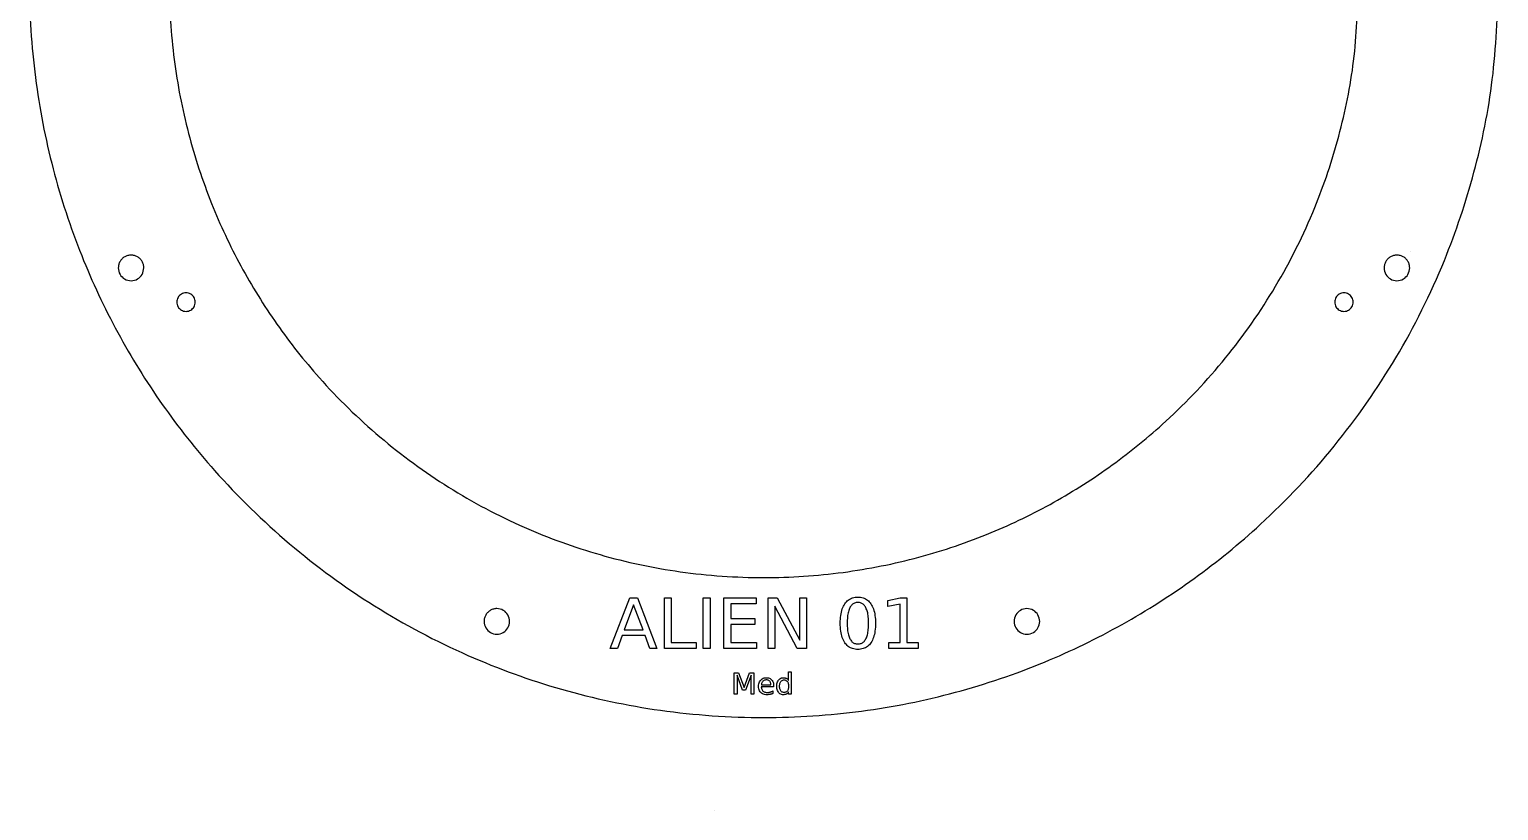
# Model space of a CAD drawing. Extents: x 0 to 421, y -13 to 210.
# Drawn here: x 211.3 to 420.9, y -13.1 to 98.4 of the extents above; entities that cross this region are included whole.
import ezdxf

# ---------------------------------------------------------------- set-up
doc = ezdxf.new("R2010")
doc.units = 0
doc.layers.add('Capa_1', color=7, linetype='CONTINUOUS')

msp = doc.modelspace()

# ---------------------------------------------------------------- linework, layer by layer
at = {"layer": 'Capa_1', "color": 3}
for p, q in [((408.401928, 66.674415), (408.401928, 66.674415)), ((227.059122, 63.672048), (227.059122, 63.672048)), ((309.066, -13.112592), (309.066, -13.112592))]:
    msp.add_line(p, q, dxfattribs=at)
at = {"layer": 'Capa_1', "color": 7}
for p, q in [((227.61472, 64.31797), (227.61472, 64.31797)), ((408.236942, 64.31797), (408.236942, 64.31797)), ((232.307366, 59.443464), (232.307366, 59.443464)), ((397.533728, 59.443464), (397.533728, 59.443464)), ((279.803619, 13.88581), (279.803619, 13.88581)), ((355.439175, 13.88581), (355.439175, 13.88581))]:
    msp.add_line(p, q, dxfattribs=at)
at = {"layer": 'Capa_1', "color": 5}
for p, q in [((294.169191, 10.032918), (296.943423, 17.226301)), ((296.943423, 17.226301), (298.057982, 17.226301)), ((296.943423, 17.226301), (296.943423, 17.226301)), ((298.057982, 17.226301), (300.827345, 10.032918)), ((301.883499, 17.226301), (302.866647, 17.226301)), ((301.883499, 10.032918), (301.883499, 17.226301)), ((301.883499, 17.226301), (301.883499, 17.226301)), ((302.866647, 17.226301), (302.866647, 10.85199)), ((307.431959, 17.226301), (308.415107, 17.226301)), ((307.431959, 10.032918), (307.431959, 17.226301)), ((307.431959, 17.226301), (307.431959, 17.226301)), ((308.415107, 17.226301), (308.415107, 10.032918)), ((310.371669, 17.226301), (314.966185, 17.226301)), ((310.371669, 10.032918), (310.371669, 17.226301)), ((310.371669, 17.226301), (310.371669, 17.226301)), ((314.966185, 17.226301), (314.966185, 16.407229)), ((316.679394, 17.226301), (318.003236, 17.226301)), ((316.679394, 10.032918), (316.679394, 17.226301)), ((316.679394, 17.226301), (316.679394, 17.226301)), ((318.003236, 17.226301), (321.225237, 11.208528)), ((321.225237, 11.208528), (321.225237, 17.226301)), ((321.225237, 17.226301), (322.179184, 17.226301)), ((322.179184, 17.226301), (322.179184, 10.032918)), ((329.499258, 17.356389), (329.499258, 17.356389)), ((333.772547, 16.8794), (335.510091, 17.226301)), ((333.772547, 15.992874), (333.772547, 16.8794)), ((335.510091, 17.226301), (336.493239, 17.226301)), ((336.493239, 17.226301), (336.493239, 10.85199)), ((297.498268, 16.267504), (296.164691, 12.687676)), ((298.836713, 12.687676), (297.498268, 16.267504)), ((297.498268, 16.267504), (297.498268, 16.267504)), ((314.966185, 16.407229), (311.354817, 16.407229)), ((311.354817, 16.407229), (311.354817, 14.27764)), ((320.85534, 10.032918), (317.633341, 16.050691)), ((317.633341, 16.050691), (317.633341, 10.032918)), ((329.499258, 16.585497), (329.499258, 16.585497)), ((335.519824, 16.339775), (333.772547, 15.992874)), ((335.519824, 10.85199), (335.519824, 16.339775)), ((296.164691, 12.687676), (298.836713, 12.687676)), ((311.354817, 14.27764), (314.815305, 14.27764)), ((314.815305, 13.458568), (311.354817, 13.458568)), ((311.354817, 13.458568), (311.354817, 10.85199)), ((314.815305, 14.27764), (314.815305, 13.458568)), ((295.8678, 11.878241), (295.205878, 10.032918)), ((299.143337, 11.878241), (295.8678, 11.878241)), ((299.805259, 10.032918), (299.143337, 11.878241)), ((302.866647, 10.85199), (306.405007, 10.85199)), ((306.405007, 10.85199), (306.405007, 10.032918)), ((311.354817, 10.85199), (315.053792, 10.85199)), ((315.053792, 10.85199), (315.053792, 10.032918)), ((333.913691, 10.85199), (335.519824, 10.85199)), ((333.913691, 10.032918), (333.913691, 10.85199)), ((333.913691, 10.85199), (333.913691, 10.85199)), ((336.493239, 10.85199), (338.099373, 10.85199)), ((338.099373, 10.85199), (338.099373, 10.032918)), ((295.205878, 10.032918), (294.169191, 10.032918)), ((300.827345, 10.032918), (299.805259, 10.032918)), ((306.405007, 10.032918), (301.883499, 10.032918)), ((308.415107, 10.032918), (307.431959, 10.032918)), ((315.053792, 10.032918), (310.371669, 10.032918)), ((317.633341, 10.032918), (316.679394, 10.032918)), ((322.179184, 10.032918), (320.85534, 10.032918)), ((338.099373, 10.032918), (333.913691, 10.032918)), ((311.849425, 6.567175), (312.471609, 6.567175)), ((311.849425, 3.481058), (311.849425, 6.567175)), ((311.849425, 6.567175), (311.849425, 6.567175)), ((312.471609, 6.567175), (313.259156, 4.467044)), ((313.259156, 4.467044), (314.05084, 6.567175)), ((314.05084, 6.567175), (314.673024, 6.567175)), ((314.673024, 6.567175), (314.673024, 3.481058)), ((319.615359, 5.44476), (319.615359, 6.697398)), ((319.615359, 6.697398), (319.995696, 6.697398)), ((319.995696, 6.697398), (319.995696, 3.481058)), ((313.050385, 4.074303), (312.254566, 6.19097)), ((312.254566, 6.19097), (312.254566, 3.481058)), ((314.265814, 6.19097), (313.469996, 4.074303)), ((314.265814, 3.481058), (314.265814, 6.19097)), ((317.467685, 4.547658), (315.718954, 4.547658)), ((315.731358, 4.843249), (317.087348, 4.845224)), ((317.087348, 4.845224), (317.087348, 4.845315)), ((317.467685, 4.733693), (317.467685, 4.547658)), ((317.467685, 4.733693), (317.467685, 4.733693)), ((318.319313, 4.636541), (318.319313, 4.636541)), ((319.615359, 5.44476), (319.615359, 5.44476)), ((312.254566, 3.481058), (311.849425, 3.481058)), ((313.469996, 4.074303), (313.050385, 4.074303)), ((314.673024, 3.481058), (314.265814, 3.481058)), ((317.378802, 3.958547), (317.378802, 3.59888)), ((319.615359, 3.481058), (319.615359, 3.828324)), ((319.995696, 3.481058), (319.615359, 3.481058))]:
    msp.add_line(p, q, dxfattribs=at)
at = {"layer": 'Capa_1', "color": 7}
for points, knots in [([(420.925822, 105.000001), (420.75404, 100.392712), (420.414388, 91.283058), (417.686569, 77.973776), (413.215205, 64.576428), (406.613054, 51.343851), (397.750678, 38.65909), (387.898896, 28.210882), (377.612547, 19.820055), (367.283255, 13.224261), (355.878474, 7.699596), (343.420762, 3.46679), (329.970841, 0.778922), (315.823744, -0.146681), (301.406517, 0.853175), (287.19157, 3.870534), (273.436231, 8.846656), (260.346276, 15.792326), (248.182312, 24.687394), (238.138376, 34.497826), (230.049866, 44.724374), (223.678433, 55.008583), (218.392704, 66.268497), (214.378906, 78.467264), (211.846046, 91.537766), (211.106457, 103.197011), (211.483659, 113.103323), (212.402782, 121.085802), (214.550183, 132.205054), (219.093467, 146.124109), (227.469719, 161.919789), (237.390799, 174.801057), (247.954438, 185.012515), (258.542145, 192.9529), (270.724656, 199.887669), (284.565739, 205.409777), (300.036283, 209.013819), (316.686002, 210.278383), (333.903019, 208.828576), (350.937736, 204.40775), (365.882838, 197.72208), (378.725576, 189.471282), (389.590009, 180.198692), (398.595194, 170.123277), (405.857721, 159.620125), (411.544473, 148.96615), (415.830569, 138.07059), (418.774495, 127.101253), (420.58685, 116.176949), (420.812089, 108.750131), (420.925822, 105.000001)], [0, 0, 0, 0, 13.811684, 27.308828, 40.584759, 56.096927, 71.494185, 86.847665, 99.019148, 111.23407, 123.529932, 136.950095, 150.59461, 164.559619, 179.360546, 193.807924, 208.014161, 223.10912, 238.106793, 253.071026, 265.083221, 277.141829, 289.283705, 302.316764, 315.565726, 329.119268, 337.261917, 345.281411, 353.199232, 371.211396, 388.963546, 406.588909, 419.749011, 432.933804, 446.185839, 461.694415, 477.47061, 493.657011, 511.596336, 529.051019, 546.207703, 560.485487, 574.708731, 588.927868, 600.899435, 612.936416, 625.079687, 635.937359, 646.962084, 658.20703, 658.20703, 658.20703, 658.20703]), ([(400.959418, 105.000001), (400.820356, 101.270291), (400.545398, 93.895809), (398.337154, 83.121627), (394.71746, 72.276159), (389.372863, 61.564069), (382.198554, 51.295459), (374.223318, 42.83738), (365.896285, 36.044805), (357.534487, 30.705357), (348.302051, 26.232998), (338.21723, 22.806456), (327.329196, 20.630555), (315.87678, 19.881258), (304.205687, 20.690663), (292.698347, 23.133289), (281.563078, 27.161581), (270.966449, 32.784264), (261.119431, 39.985033), (252.988625, 47.926811), (246.440784, 56.205445), (241.282957, 64.530759), (237.004032, 73.645926), (233.754769, 83.521119), (231.704358, 94.102001), (231.105644, 103.540437), (231.410997, 111.559833), (232.155048, 118.021841), (233.893426, 127.023139), (237.571317, 138.290947), (244.352095, 151.077926), (252.383444, 161.505622), (260.934964, 169.772038), (269.505964, 176.199969), (279.367995, 181.813828), (290.572678, 186.284109), (303.096454, 189.201665), (316.574797, 190.225359), (330.512379, 189.051704), (344.302381, 185.472941), (356.400794, 180.060724), (366.79731, 173.381521), (375.592331, 165.875135), (382.882246, 157.71885), (388.761421, 149.216293), (393.364976, 140.591645), (396.83467, 131.77143), (399.217862, 122.891493), (400.685011, 114.048008), (400.867348, 108.035821), (400.959418, 105.000001)], [0, 0, 0, 0, 11.180886, 22.107147, 32.854335, 45.411807, 57.876255, 70.305252, 80.158348, 90.046611, 100.00039, 110.864351, 121.909909, 133.214912, 145.196635, 156.892126, 168.392406, 180.612136, 192.753109, 204.867009, 214.59117, 224.352901, 234.182039, 244.732609, 255.457959, 266.429875, 273.021542, 279.513514, 285.92318, 300.504455, 314.875244, 329.143397, 339.796812, 350.470216, 361.198054, 373.752609, 386.523814, 399.627103, 414.1494, 428.279376, 442.168115, 453.726337, 465.240394, 476.75112, 486.442386, 496.186607, 506.016873, 514.806419, 523.731199, 532.83425, 532.83425, 532.83425, 532.83425]), ([(227.61472, 64.31797), (227.564598, 63.996496), (227.46584, 63.363084), (226.739837, 62.665771), (225.792765, 62.407311), (224.835864, 62.665979), (224.138763, 63.36227), (223.924708, 64.159935), (224.009594, 64.795183), (224.193669, 65.240255), (224.486735, 65.62234), (224.868879, 65.915381), (225.31369, 66.09962), (225.791102, 66.162651), (226.268562, 66.099621), (226.713231, 65.915377), (227.0959, 65.622355), (227.387009, 65.240198), (227.578351, 64.795393), (227.602564, 64.477551), (227.61472, 64.31797)], [0, 0, 0, 0, 0.953491, 1.878702, 2.832193, 3.785684, 4.710894, 5.664385, 6.141761, 6.615186, 7.092562, 7.569937, 8.043363, 8.520738, 8.998114, 9.471539, 9.948915, 10.42629, 10.899716, 11.377091, 11.377091, 11.377091, 11.377091]), ([(408.236942, 64.31797), (408.18682, 63.996496), (408.088063, 63.363084), (407.362059, 62.665771), (406.414987, 62.407311), (405.458086, 62.665979), (404.760985, 63.36227), (404.54693, 64.159935), (404.631816, 64.795183), (404.815891, 65.240255), (405.108958, 65.62234), (405.491101, 65.915381), (405.935912, 66.09962), (406.413325, 66.162651), (406.890784, 66.099621), (407.335453, 65.915377), (407.718122, 65.622355), (408.009231, 65.240198), (408.200574, 64.795393), (408.224786, 64.477551), (408.236942, 64.31797)], [0, 0, 0, 0, 0.953491, 1.878702, 2.832193, 3.785684, 4.710894, 5.664385, 6.141761, 6.615186, 7.092562, 7.569937, 8.043363, 8.520738, 8.998114, 9.471539, 9.948915, 10.42629, 10.899716, 11.377091, 11.377091, 11.377091, 11.377091]), ([(232.307366, 59.443464), (232.343745, 59.676795), (232.415425, 60.136536), (232.942377, 60.642673), (233.629762, 60.830212), (234.324365, 60.642673), (234.830094, 60.136536), (235.017772, 59.443464), (234.830094, 58.750393), (234.324365, 58.244255), (233.629762, 58.056716), (232.942377, 58.244255), (232.415425, 58.750393), (232.343745, 59.210134), (232.307366, 59.443464)], [0, 0, 0, 0, 0.692062, 1.363598, 2.05566, 2.747722, 3.419258, 4.11132, 4.803382, 5.474917, 6.166979, 6.859041, 7.530577, 8.222639, 8.222639, 8.222639, 8.222639]), ([(397.533728, 59.443464), (397.570108, 59.676795), (397.641787, 60.136536), (398.168739, 60.642673), (398.856125, 60.830212), (399.550727, 60.642673), (400.056456, 60.136536), (400.244134, 59.443464), (400.056456, 58.750393), (399.550727, 58.244255), (398.856125, 58.056716), (398.168739, 58.244255), (397.641787, 58.750393), (397.570108, 59.210134), (397.533728, 59.443464)], [0, 0, 0, 0, 0.692062, 1.363598, 2.05566, 2.747722, 3.419258, 4.11132, 4.803382, 5.474917, 6.166979, 6.859041, 7.530577, 8.222639, 8.222639, 8.222639, 8.222639]), ([(279.803619, 13.88581), (279.753498, 13.564338), (279.654741, 12.930928), (278.928744, 12.233617), (277.981677, 11.97515), (277.024777, 12.23382), (276.327676, 12.93011), (276.113621, 13.727776), (276.198507, 14.363022), (276.382581, 14.808097), (276.675653, 15.190171), (277.057776, 15.483256), (277.502663, 15.66733), (278.138851, 15.752202), (278.92941, 15.538273), (279.654572, 14.840624), (279.753441, 14.207259), (279.803619, 13.88581)], [0, 0, 0, 0, 0.953486, 1.878693, 2.832179, 3.78567, 4.710881, 5.664372, 6.141747, 6.615172, 7.092548, 7.569924, 8.043349, 8.520725, 9.474212, 10.399419, 11.352906, 11.352906, 11.352906, 11.352906]), ([(355.439175, 13.88581), (355.389053, 13.564338), (355.290297, 12.930929), (354.564288, 12.233597), (353.617241, 11.975211), (352.660252, 12.233597), (351.963483, 12.930929), (351.704909, 13.88581), (351.963482, 14.840692), (352.660251, 15.538025), (353.617241, 15.796411), (354.564289, 15.538025), (355.290298, 14.840692), (355.389054, 14.207282), (355.439175, 13.88581)], [0, 0, 0, 0, 0.95349, 1.8787, 2.83219, 3.78568, 4.71089, 5.66438, 6.617871, 7.543081, 8.496572, 9.450063, 10.375274, 11.328765, 11.328765, 11.328765, 11.328765])]:
    msp.add_open_spline(points, degree=3, knots=knots, dxfattribs=at)
at = {"layer": 'Capa_1', "color": 5}
for points, knots in [([(327.630303, 10.847173), (327.499346, 11.087341), (327.216117, 11.606767), (327.028225, 12.561805), (326.967021, 13.622373), (327.02447, 14.687055), (327.227236, 15.632174), (327.581175, 16.394441), (328.091037, 16.957716), (328.755732, 17.304527), (329.244936, 17.33865), (329.499258, 17.356389)], [0, 0, 0, 0, 0.816618, 1.766152, 2.884084, 4.004154, 4.953688, 5.76838, 6.495782, 7.195963, 7.954096, 7.954096, 7.954096, 7.954096]), ([(329.499258, 17.356389), (329.752717, 17.338248), (330.239943, 17.303377), (330.912852, 16.962627), (331.211308, 16.588287), (331.363347, 16.397592)], [0, 0, 0, 0, 0.757598, 1.456336, 2.181899, 2.181899, 2.181899, 2.181899]), ([(331.363347, 16.397592), (331.495311, 16.158222), (331.780916, 15.64016), (331.970037, 14.684493), (332.031658, 13.62381), (331.973676, 12.559052), (331.769006, 11.613459), (331.413346, 10.853169), (330.905003, 10.287183), (330.241715, 9.95221), (329.498485, 9.862126), (328.758242, 9.953606), (328.084042, 10.282753), (327.783378, 10.656759), (327.630303, 10.847173)], [0, 0, 0, 0, 0.815881, 1.765782, 2.885886, 4.003853, 4.953754, 5.771557, 6.495158, 7.193163, 7.950685, 8.708743, 9.408193, 10.133637, 10.133637, 10.133637, 10.133637]), ([(329.499258, 16.585497), (329.340383, 16.571234), (329.028471, 16.543231), (328.617481, 16.263094), (328.316695, 15.823795), (328.113901, 15.228065), (327.996893, 14.478348), (327.963516, 13.622646), (327.999999, 12.769488), (328.105068, 12.013849), (328.277806, 11.591295), (328.355496, 11.401252)], [0, 0, 0, 0, 0.471794, 0.926245, 1.434879, 2.046794, 2.797907, 3.705221, 4.610396, 5.361509, 5.975435, 5.975435, 5.975435, 5.975435]), ([(328.355496, 11.401252), (328.444562, 11.255788), (328.613395, 10.980049), (329.030084, 10.712745), (329.499653, 10.639457), (329.971125, 10.711937), (330.382912, 10.981476), (330.682222, 11.42386), (330.887513, 12.017484), (331.006112, 12.767846), (331.040046, 13.623525), (331.003093, 14.476774), (330.896903, 15.232929), (330.721717, 15.654246), (330.643019, 15.843513)], [0, 0, 0, 0, 0.506467, 0.960046, 1.431747, 1.905578, 2.359157, 2.864353, 3.479214, 4.230602, 5.135803, 6.043142, 6.79453, 7.407384, 7.407384, 7.407384, 7.407384]), ([(330.643019, 15.843513), (330.554842, 15.989326), (330.387685, 16.265742), (329.970374, 16.543049), (329.658478, 16.571151), (329.499258, 16.585497)], [0, 0, 0, 0, 0.507368, 0.961819, 1.435743, 1.435743, 1.435743, 1.435743]), ([(317.378802, 3.59888), (317.333173, 3.580492), (317.242187, 3.543823), (317.101822, 3.500115), (316.959599, 3.464978), (316.815436, 3.439618), (316.669673, 3.42449), (316.456864, 3.416952), (316.187468, 3.440758), (315.882556, 3.549226), (315.634345, 3.732737), (315.450345, 3.979724), (315.341686, 4.282699), (315.311973, 4.619689), (315.340804, 4.958753), (315.442318, 5.270515), (315.616104, 5.525326), (315.849964, 5.717073), (316.139206, 5.830986), (316.445455, 5.862306), (316.740918, 5.833429), (316.998982, 5.730557), (317.205991, 5.556554), (317.360369, 5.327051), (317.453239, 5.044632), (317.462689, 4.841223), (317.467685, 4.733693)], [0, 0, 0, 0, 0.147533, 0.294191, 0.440582, 0.586786, 0.732957, 0.879806, 1.225488, 1.537425, 1.838394, 2.138072, 2.44807, 2.791239, 3.145651, 3.462899, 3.763587, 4.058618, 4.35661, 4.682351, 4.973903, 5.239659, 5.502438, 5.77285, 6.059808, 6.381633, 6.381633, 6.381633, 6.381633]), ([(315.718954, 4.547658), (315.727631, 4.466507), (315.743943, 4.313953), (315.82393, 4.106943), (315.946472, 3.941014), (316.114237, 3.823852), (316.318957, 3.755662), (316.515766, 3.740006), (316.689652, 3.747543), (316.831472, 3.765303), (316.970786, 3.795617), (317.108422, 3.837721), (317.245484, 3.891257), (317.33397, 3.935919), (317.378802, 3.958547)], [0, 0, 0, 0, 0.24401, 0.45871, 0.657423, 0.853956, 1.062488, 1.297398, 1.441986, 1.584367, 1.725594, 1.869158, 2.015787, 2.166375, 2.166375, 2.166375, 2.166375]), ([(317.087348, 4.845315), (317.083345, 4.91051), (317.075732, 5.034501), (317.015517, 5.206644), (316.918478, 5.347089), (316.79069, 5.454117), (316.633356, 5.517976), (316.45329, 5.535546), (316.267522, 5.518196), (316.090911, 5.458147), (315.944385, 5.355726), (315.833179, 5.214809), (315.758095, 5.040021), (315.740584, 4.911149), (315.731358, 4.843249)], [0, 0, 0, 0, 0.195247, 0.371326, 0.539328, 0.701832, 0.864335, 1.040562, 1.239775, 1.420211, 1.593973, 1.768332, 1.952264, 2.157094, 2.157094, 2.157094, 2.157094]), ([(319.615359, 3.828324), (319.58785, 3.785148), (319.534447, 3.701332), (319.430846, 3.597094), (319.313681, 3.515917), (319.180382, 3.460078), (319.032013, 3.427636), (318.839393, 3.414943), (318.610303, 3.443104), (318.370391, 3.561398), (318.175515, 3.753269), (318.029191, 4.003905), (317.942654, 4.306048), (317.918093, 4.636541), (317.942654, 4.967035), (318.029191, 5.26918), (318.175515, 5.519813), (318.370392, 5.711693), (318.6103, 5.829955), (318.839409, 5.858224), (319.032052, 5.845272), (319.180638, 5.812309), (319.313055, 5.754722), (319.431004, 5.675292), (319.534533, 5.57144), (319.58786, 5.48786), (319.615359, 5.44476)], [0, 0, 0, 0, 0.15322, 0.297437, 0.437524, 0.578302, 0.728072, 0.891053, 1.156194, 1.41011, 1.678617, 1.965174, 2.271461, 2.613083, 2.954707, 3.260996, 3.547553, 3.81606, 4.069976, 4.335116, 4.498114, 4.648037, 4.789268, 4.928709, 5.072437, 5.225468, 5.225468, 5.225468, 5.225468]), ([(318.319313, 4.636541), (318.322384, 4.549583), (318.328133, 4.386801), (318.385205, 4.161595), (318.479329, 3.97669), (318.612392, 3.838287), (318.780236, 3.754631), (318.966308, 3.731598), (319.152344, 3.754641), (319.320292, 3.83825), (319.453077, 3.976974), (319.548975, 4.161334), (319.605137, 4.38674), (319.620824, 4.636476), (319.605126, 4.885928), (319.549206, 5.110868), (319.452369, 5.294284), (319.32057, 5.43386), (319.152471, 5.518268), (318.966308, 5.541571), (318.780109, 5.518278), (318.612115, 5.433823), (318.480035, 5.294571), (318.384972, 5.110604), (318.32815, 4.885872), (318.322392, 4.72341), (318.319313, 4.636541)], [0, 0, 0, 0, 0.260458, 0.487572, 0.691104, 0.876413, 1.053593, 1.242402, 1.431213, 1.608393, 1.793701, 1.997774, 2.225063, 2.485537, 2.745785, 2.972409, 3.175471, 3.361599, 3.539088, 3.727931, 3.916773, 4.094262, 4.28039, 4.482909, 4.709358, 4.969588, 4.969588, 4.969588, 4.969588])]:
    msp.add_open_spline(points, degree=3, knots=knots, dxfattribs=at)

doc.saveas('drawing.dxf')
